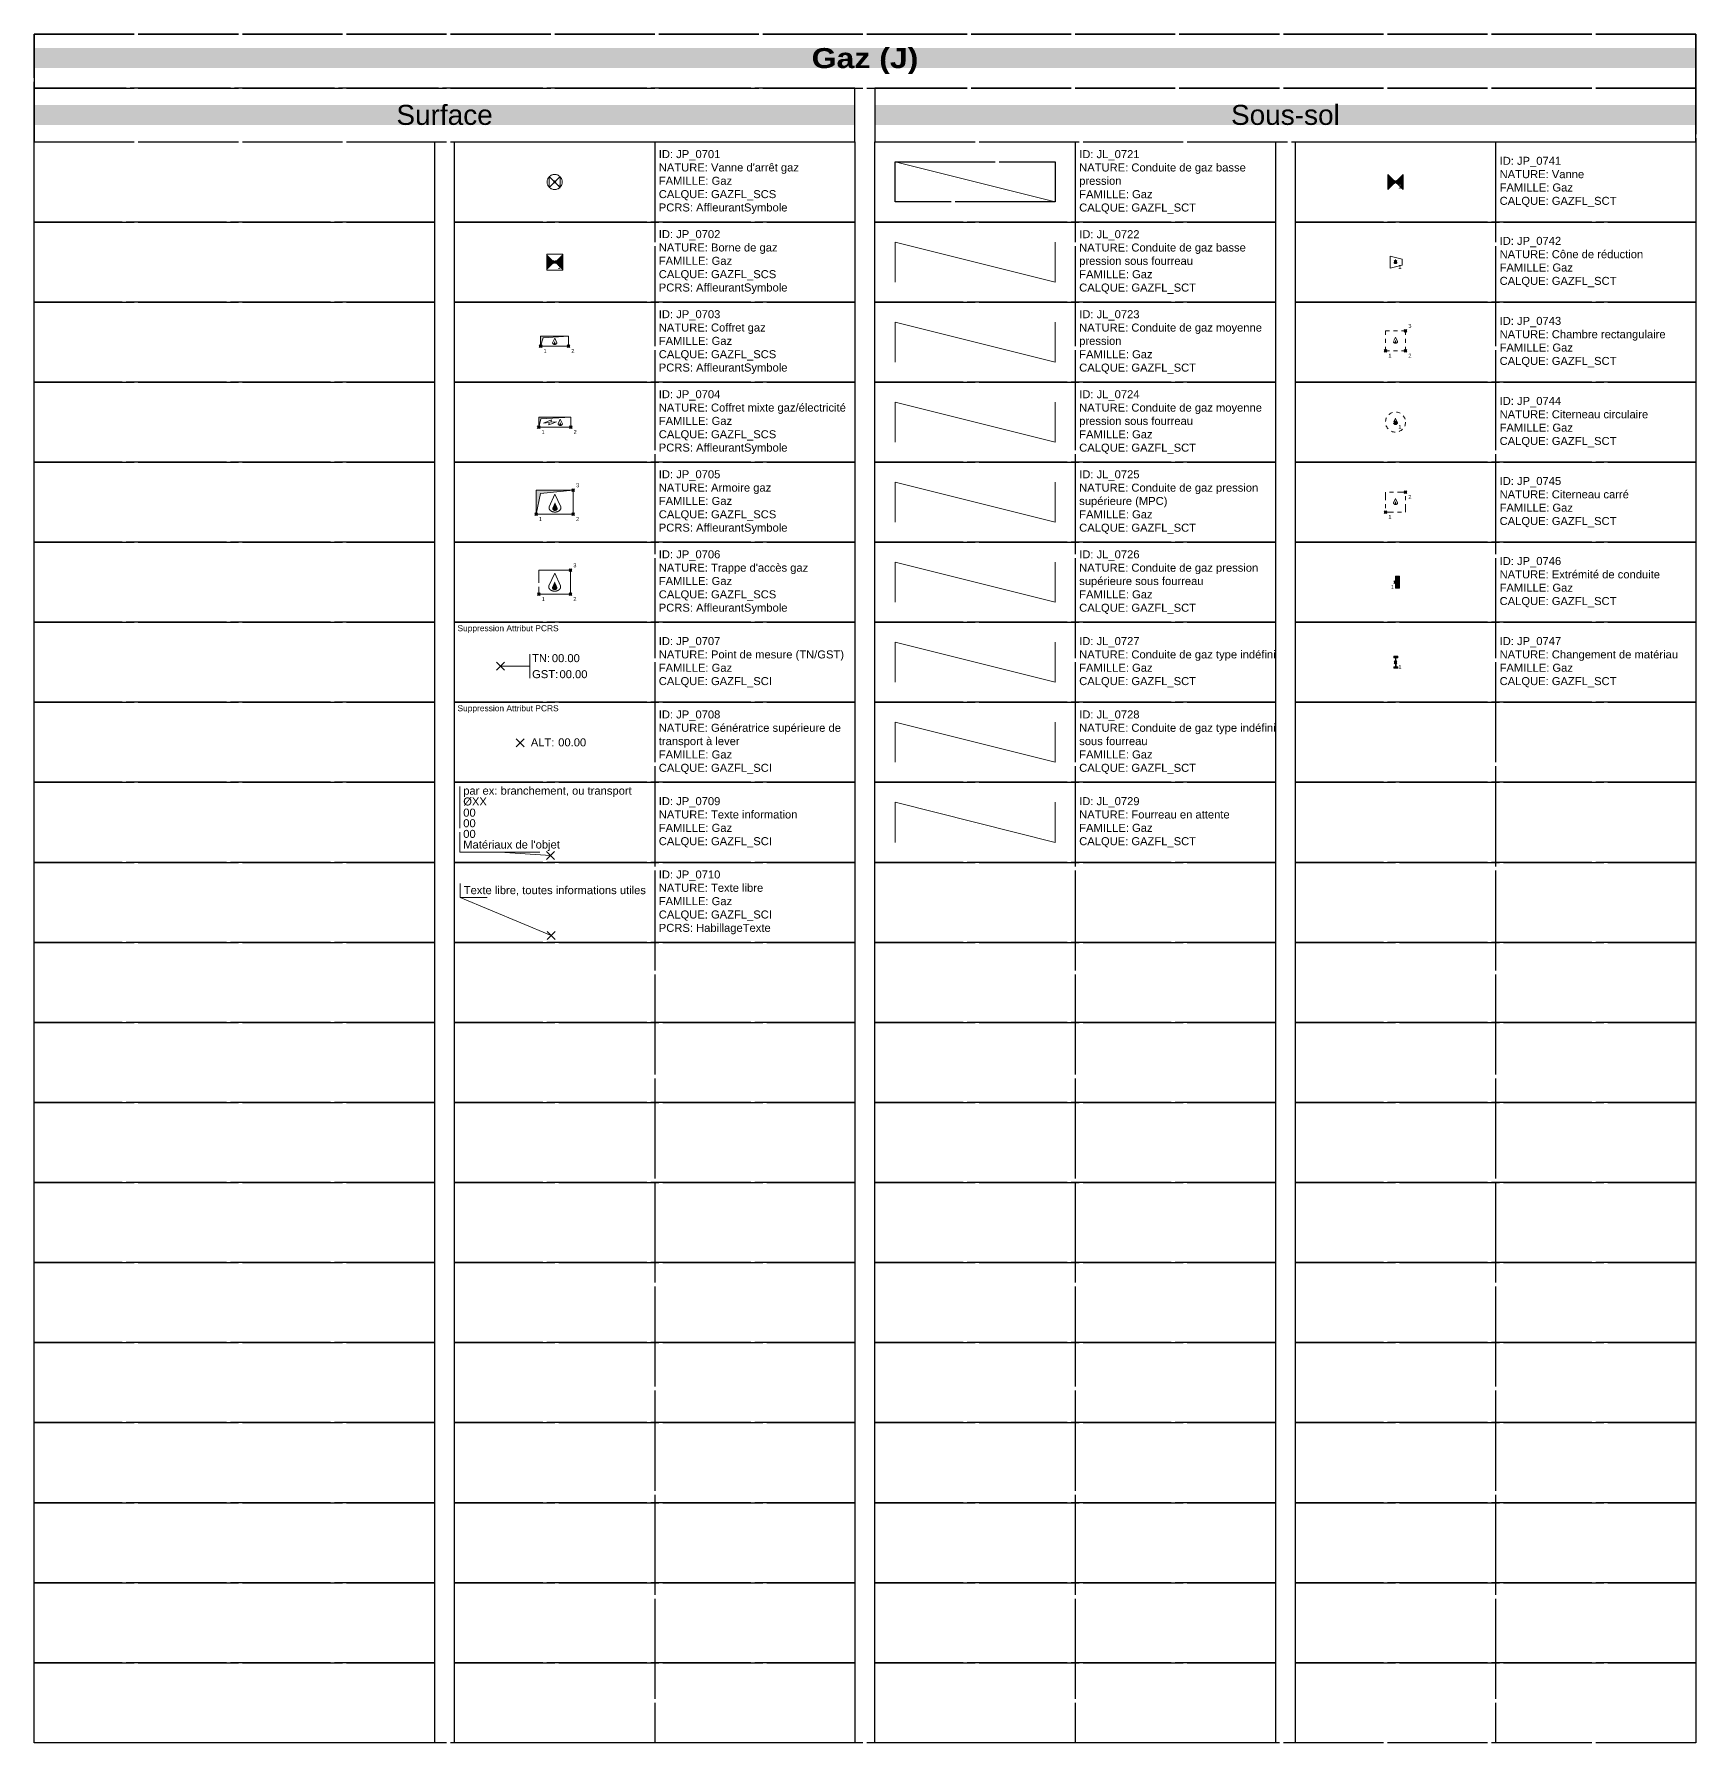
# Model space of a CAD drawing. Header units: metres. Extents: x 3067 to 3319, y 1703 to 1914.
# Drawn here: x 3235.05 to 3276.55, y 1810.56 to 1853.25 of the extents above; entities that cross this region are included whole.
import ezdxf
from ezdxf.enums import TextEntityAlignment as Align

# ---------------------------------------------------------------- set-up
doc = ezdxf.new("R2010")
doc.units = ezdxf.units.M
doc.header["$PDMODE"] = 3
doc.header["$PDSIZE"] = 0.1
for name, pattern in [('Socle_Axe', [0.35, 0.2, -0.05, 0.05, -0.05]), ('Socle_Continu', [2.5, 2.5, 0]), ('Socle_Discontinu', [0.075, 0.05, -0.025])]:
    doc.linetypes.add(name, pattern=pattern)
doc.layers.get('0').update_dxf_attribs({"lineweight": 30})
for name, color, linetype, lineweight in [('1', 7, 'Socle_Continu', 30), ('2', 7, 'Socle_Continu', 30), ('3_sens et nbr de points', 7, 'Socle_Continu', 5), ('GAZFL_SCI', 40, 'Socle_Continu', 13), ('GAZFL_SCS', 40, 'Socle_Continu', 13), ('GAZFL_SCT', 40, 'Socle_Continu', 13)]:
    doc.layers.add(name, color=color, linetype=linetype, lineweight=lineweight)
doc.styles.add('Reseaux', font='arial.ttf')
doc.styles.get("Standard").update_dxf_attribs({"font": 'arial.ttf'})
doc.linetypes.add('JL_0721', pattern='A,3,-0.2,0.2,-0.254,["/",Standard,S=0.254,R=0,X=-0.05,Y=-0.127],-0.254,0.2,-0.2', length=4.308)
doc.linetypes.add('JL_0722', pattern='A,3,-0.2,0.2,-0.381,["| / |",Standard,S=0.254,R=0,X=-0.2,Y=-0.127],-0.381,0.2,-0.2', length=4.562)
doc.linetypes.add('JL_0723', pattern='A,3,-0.2,0.2,-0.254,["//",Standard,S=0.254,R=0,X=-0.1,Y=-0.127],-0.254,0.2,-0.2', length=4.308)
doc.linetypes.add('JL_0724', pattern='A,3,-0.2,0.2,-0.381,["| // |",Standard,S=0.254,R=0,X=-0.3,Y=-0.127],-0.381,0.2,-0.2', length=4.562)
doc.linetypes.add('JL_0725', pattern='A,3,-0.2,0.2,-0.254,["///",Standard,S=0.254,R=0,X=-0.15,Y=-0.127],-0.254,0.2,-0.2', length=4.308)
doc.linetypes.add('JL_0726', pattern='A,3,-0.2,0.2,-0.381,["| /// |",Standard,S=0.254,R=0,X=-0.35,Y=-0.127],-0.381,0.2,-0.2', length=4.562)
doc.linetypes.add('JL_0727', pattern='A,3,-0.2,0.2,-0.254,["\\",Standard,S=0.254,R=0,X=-0.05,Y=-0.127],-0.254,0.2,-0.2', length=4.308)
doc.linetypes.add('JL_0728', pattern='A,3,-0.2,0.2,-0.381,["| \\ |",Standard,S=0.254,R=0,X=-0.2,Y=-0.127],-0.381,0.2,-0.2', length=4.562)
doc.linetypes.add('JL_0729', pattern='A,4,-0.254,["| |",Standard,S=0.254,R=0,X=-0.127,Y=-0.1],-0.254', length=4.508)

# ---------------------------------------------------------------- blocks, each defined once
blk = doc.blocks.new('JP_0747')
at = {"layer": 'GAZFL_SCT', "linetype": 'Socle_Continu'}
blk.add_hatch(color=256, dxfattribs=at).paths.add_polyline_path([(0.056, 0.15), (-0.044, 0.15), (-0.044, 0.112), (0, 0.112), (0, -0.112), (-0.044, -0.113), (-0.044, -0.15), (0.056, -0.15), (0.056, -0.112), (0.013, -0.112), (0.012, 0.112), (0.056, 0.113)])
for p, q in [((0.056, 0.15), (-0.044, 0.15)), ((-0.044, 0.15), (-0.044, 0.112)), ((-0.044, 0.112), (0, 0.112)), ((0, 0.112), (0, -0.112)), ((0.013, -0.112), (0.012, 0.112)), ((0.012, 0.112), (0.056, 0.113)), ((0.056, 0.113), (0.056, 0.15)), ((0, -0.112), (-0.044, -0.113)), ((-0.044, -0.113), (-0.044, -0.15)), ((-0.044, -0.15), (0.056, -0.15)), ((0.056, -0.112), (0.013, -0.112)), ((0.056, -0.15), (0.056, -0.112))]:
    blk.add_line(p, q, dxfattribs=at)
at = {"layer": 'GAZFL_SCT', "linetype": 'Socle_Continu', "flags": 9}
for tag, p in [('ID', (0.617, -0.018)), ('NATURE', (0.617, -0.34)), ('CALQUE', (0.617, -0.982)), ('FAMILLE', (0.617, -0.661))]:
    blk.add_attdef(tag, p, '', height=0.2, dxfattribs=at)
blk = doc.blocks.new('JP_0746')
at = {"layer": 'GAZFL_SCT', "linetype": 'Socle_Continu'}
blk.add_hatch(color=256, dxfattribs=at).paths.add_polyline_path([(0.1, 0.15), (0.1, -0.15), (0, -0.15), (0, 0.15)])
for p, q in [((0, -0.15), (0, 0.15)), ((0, 0.15), (0.1, 0.15)), ((0.1, 0.15), (0.1, -0.15)), ((0.1, -0.15), (0, -0.15))]:
    blk.add_line(p, q, dxfattribs=at)
at = {"layer": 'GAZFL_SCT', "linetype": 'Socle_Continu', "flags": 9}
for tag, p in [('ID', (0.776, 0.002)), ('NATURE', (0.776, -0.319)), ('CALQUE', (0.776, -0.962)), ('FAMILLE', (0.776, -0.641))]:
    blk.add_attdef(tag, p, '', height=0.2, dxfattribs=at)
blk = doc.blocks.new('JP_0745')
at = {"layer": 'GAZFL_SCT', "linetype": 'Socle_Axe'}
h = blk.add_hatch(color=256, dxfattribs=at)
edge = h.paths.add_edge_path()
edge.add_line((0.25, 0.275), (0.226, 0.223))
edge.add_line((0.226, 0.223), (0.226, 0.217))
edge.add_ellipse((0.25, 0.218), major_axis=(-0.0234, 0), ratio=0.758629, start_angle=5.446, end_angle=174.554)
edge.add_line((0.273, 0.217), (0.273, 0.223))
edge.add_line((0.273, 0.223), (0.25, 0.275))
blk.add_lwpolyline([(0, 0), (0.5, 0), (0.5, 0.5), (0, 0.5)], close=True, dxfattribs=at)
blk.add_lwpolyline([(0.3, 0.223), (0.3, 0.236), (0.25, 0.345), (0.199, 0.236), (0.199, 0.223, 0.066358), (0.202, 0.216, 0.1059), (0.213, 0.203, 0.086348), (0.229, 0.194, 0.076263), (0.25, 0.191, 0.076263), (0.27, 0.194, 0.086348), (0.286, 0.203, 0.1059), (0.298, 0.216, 0.066358)], format="xyb", close=True, dxfattribs=at)
at = {"layer": 'GAZFL_SCT', "linetype": 'Socle_Axe', "flags": 9}
for tag, p in [('ID', (1.288, 0.373)), ('NATURE', (1.288, 0.051)), ('CALQUE', (1.288, -0.591)), ('FAMILLE', (1.288, -0.27))]:
    blk.add_attdef(tag, p, '', height=0.2, dxfattribs=at)
blk = doc.blocks.new('JP_0744')
at = {"layer": 'GAZFL_SCT', "linetype": 'Socle_Discontinu'}
h = blk.add_hatch(color=256, dxfattribs=at)
edge = h.paths.add_edge_path()
edge.add_line((0, 0.025), (-0.023, -0.027))
edge.add_line((-0.023, -0.027), (-0.023, -0.033))
edge.add_ellipse((0, -0.032), major_axis=(-0.0234, 0), ratio=0.758629, start_angle=5.446, end_angle=174.554)
edge.add_line((0.023, -0.033), (0.023, -0.027))
edge.add_line((0.023, -0.027), (0, 0.025))
blk.add_lwpolyline([(0.051, -0.027), (0.051, -0.014), (0, 0.095), (-0.051, -0.014), (-0.051, -0.027, 0.066358), (-0.048, -0.034, 0.1059), (-0.037, -0.047, 0.086348), (-0.02, -0.056, 0.076263), (0, -0.059, 0.076263), (0.02, -0.056, 0.086348), (0.037, -0.047, 0.1059), (0.048, -0.034, 0.066358)], format="xyb", close=True, dxfattribs=at)
blk.add_circle((0, 0), 0.25, dxfattribs=at)
at = {"layer": 'GAZFL_SCT', "linetype": 'Socle_Discontinu', "flags": 9}
for tag, p in [('ID', (1.066, 0.098)), ('NATURE', (1.066, -0.223)), ('FAMILLE', (1.066, -0.545)), ('CALQUE', (1.066, -0.866))]:
    blk.add_attdef(tag, p, '', height=0.2, dxfattribs=at)
blk = doc.blocks.new('JP_0742')
at = {"layer": 'GAZFL_SCT', "linetype": 'Socle_Continu'}
h = blk.add_hatch(color=256, dxfattribs=at)
edge = h.paths.add_edge_path()
edge.add_line((0, 0.015), (-0.014, -0.017))
edge.add_line((-0.014, -0.017), (-0.014, -0.021))
edge.add_ellipse((0, -0.019), major_axis=(-0.0145, 0), ratio=0.758629, start_angle=5.446, end_angle=174.554)
edge.add_line((0.014, -0.021), (0.014, -0.017))
edge.add_line((0.014, -0.017), (0, 0.015))
at = {"layer": 'GAZFL_SCT', "linetype": 'Socle_Continu', "flags": 128}
blk.add_lwpolyline([(-0.136, 0.15), (-0.136, -0.15), (0.17, -0.075), (0.17, 0.075)], close=True, dxfattribs=at)
at = {"layer": 'GAZFL_SCT', "linetype": 'Socle_Continu'}
blk.add_lwpolyline([(0.031, -0.017), (0.031, -0.009), (0, 0.059), (-0.031, -0.009), (-0.031, -0.017, 0.066358), (-0.03, -0.021, 0.1059), (-0.023, -0.029, 0.086348), (-0.013, -0.034, 0.076263), (0, -0.036, 0.076263), (0.013, -0.034, 0.086348), (0.023, -0.029, 0.1059), (0.03, -0.021, 0.066358)], format="xyb", close=True, dxfattribs=at)
at = {"layer": 'GAZFL_SCT', "linetype": 'Socle_Continu', "flags": 9}
for tag, p in [('ID', (0.973, -0.031)), ('NATURE', (0.973, -0.352)), ('CALQUE', (0.973, -0.995)), ('FAMILLE', (0.973, -0.674))]:
    blk.add_attdef(tag, p, '', height=0.2, dxfattribs=at)
blk = doc.blocks.new('JP_0741')
at = {"layer": 'GAZFL_SCT', "linetype": 'Socle_Continu'}
blk.add_hatch(color=256, dxfattribs=at).paths.add_polyline_path([(-0.19, -0.19), (-0.19, 0.19), (0.19, -0.19), (0.19, 0.19)])
for p, q in [((-0.19, -0.19), (-0.19, 0.19)), ((0.19, 0.19), (-0.19, -0.19)), ((-0.19, 0.19), (0.19, -0.19)), ((0.19, -0.19), (0.19, 0.19))]:
    blk.add_line(p, q, dxfattribs=at)
at = {"layer": 'GAZFL_SCT', "linetype": 'Socle_Continu', "flags": 9}
for tag, p in [('ID', (0.929, 0.031)), ('NATURE', (0.929, -0.29)), ('FAMILLE', (0.929, -0.612)), ('CALQUE', (0.929, -0.933))]:
    blk.add_attdef(tag, p, '', height=0.2, dxfattribs=at)
blk = doc.blocks.new('JP_0706')
at = {"layer": 'GAZFL_SCS', "linetype": 'Socle_Continu'}
h = blk.add_hatch(color=256, dxfattribs=at)
edge = h.paths.add_edge_path()
edge.add_line((0.395, 0.319), (0.328, 0.169))
edge.add_line((0.328, 0.169), (0.328, 0.15))
edge.add_ellipse((0.395, 0.155), major_axis=(-0.0682, 0), ratio=0.758629, start_angle=5.446, end_angle=174.554)
edge.add_line((0.463, 0.15), (0.463, 0.169))
edge.add_line((0.463, 0.169), (0.395, 0.319))
at = {"layer": 'GAZFL_SCS', "linetype": 'Socle_Continu', "flags": 128}
blk.add_lwpolyline([(0, 0), (0.791, 0), (0.791, 0.6), (0, 0.6)], close=True, dxfattribs=at)
at = {"layer": 'GAZFL_SCS', "linetype": 'Socle_Continu'}
blk.add_lwpolyline([(0.544, 0.169), (0.544, 0.206), (0.395, 0.525), (0.247, 0.206), (0.247, 0.169, 0.066358), (0.255, 0.147, 0.1059), (0.289, 0.108, 0.086348), (0.336, 0.084, 0.076263), (0.395, 0.075, 0.076263), (0.455, 0.084, 0.086348), (0.502, 0.108, 0.1059), (0.535, 0.147, 0.066358)], format="xyb", close=True, dxfattribs=at)
at = {"layer": 'GAZFL_SCS', "linetype": 'Socle_Continu', "flags": 9}
for tag, p in [('ID', (1.158, 0.908)), ('NATURE', (1.158, 0.587)), ('FAMILLE', (1.158, 0.266)), ('CALQUE', (1.158, -0.055)), ('PCRS', (1.158, -0.377))]:
    blk.add_attdef(tag, p, '', height=0.2, dxfattribs=at)
blk = doc.blocks.new('JP_0705')
at = {"layer": 'GAZFL_SCS', "linetype": 'Socle_Continu'}
blk.add_hatch(color=256, dxfattribs=at).paths.add_polyline_path([(0, 0), (0, 0.6), (0.926, 0.6), (0.106, 0.514)])
h = blk.add_hatch(color=256, dxfattribs=at)
edge = h.paths.add_edge_path()
edge.add_line((0.47, 0.296), (0.402, 0.146))
edge.add_line((0.402, 0.146), (0.402, 0.127))
edge.add_ellipse((0.47, 0.132), major_axis=(-0.0682, 0), ratio=0.758629, start_angle=5.446, end_angle=174.554)
edge.add_line((0.538, 0.127), (0.538, 0.146))
edge.add_line((0.538, 0.146), (0.47, 0.296))
at = {"layer": 'GAZFL_SCS', "linetype": 'Socle_Continu', "flags": 128}
blk.add_lwpolyline([(0, 0.6), (0.926, 0.6), (0.926, 0), (0, 0)], close=True, dxfattribs=at)
at = {"layer": 'GAZFL_SCS', "linetype": 'Socle_Continu'}
blk.add_lwpolyline([(0, 0), (0, 0.6), (0.926, 0.6), (0.106, 0.514)], close=True, dxfattribs=at)
blk.add_lwpolyline([(0.618, 0.146), (0.618, 0.183), (0.47, 0.502), (0.321, 0.183), (0.321, 0.146, 0.066358), (0.33, 0.124, 0.1059), (0.363, 0.085, 0.086348), (0.41, 0.061, 0.076263), (0.47, 0.052, 0.076263), (0.529, 0.061, 0.086348), (0.576, 0.085, 0.1059), (0.61, 0.124, 0.066358)], format="xyb", close=True, dxfattribs=at)
at = {"layer": 'GAZFL_SCS', "linetype": 'Socle_Continu', "flags": 9}
for tag, p in [('ID', (1.222, 0.948)), ('NATURE', (1.222, 0.627)), ('FAMILLE', (1.222, 0.306)), ('CALQUE', (1.222, -0.015)), ('PCRS', (1.222, -0.337))]:
    blk.add_attdef(tag, p, '', height=0.2, dxfattribs=at)
blk = doc.blocks.new('JP_0704')
at = {"layer": 'GAZFL_SCS', "linetype": 'Socle_Continu'}
blk.add_hatch(color=256, dxfattribs=at).paths.add_polyline_path([(0, 0), (0, 0.25), (0.801, 0.25), (0.05, 0.208)])
h = blk.add_hatch(color=256, dxfattribs=at)
edge = h.paths.add_edge_path()
edge.add_line((0.54, 0.125), (0.517, 0.074))
edge.add_line((0.517, 0.074), (0.517, 0.067))
edge.add_ellipse((0.54, 0.069), major_axis=(-0.0234, 0), ratio=0.758629, start_angle=5.446, end_angle=174.554)
edge.add_line((0.563, 0.067), (0.563, 0.074))
edge.add_line((0.563, 0.074), (0.54, 0.125))
at = {"layer": 'GAZFL_SCS', "linetype": 'Socle_Continu', "flags": 128}
blk.add_lwpolyline([(0, 0), (0.801, 0), (0.801, 0.25), (0, 0.25)], close=True, dxfattribs=at)
at = {"layer": 'GAZFL_SCS', "linetype": 'Socle_Continu'}
blk.add_lwpolyline([(0, 0), (0, 0.25), (0.801, 0.25), (0.05, 0.208)], close=True, dxfattribs=at)
at = {"layer": 'GAZFL_SCS', "linetype": 'Socle_Continu', "flags": 128}
blk.add_lwpolyline([(0.449, 0.135), (0.254, 0.059), (0.26, 0.113), (0.121, 0.099), (0.318, 0.182), (0.307, 0.122), (0.449, 0.135)], dxfattribs=at)
at = {"layer": 'GAZFL_SCS', "linetype": 'Socle_Continu'}
blk.add_lwpolyline([(0.591, 0.074), (0.591, 0.086), (0.54, 0.196), (0.489, 0.086), (0.489, 0.074, 0.066358), (0.492, 0.066, 0.1059), (0.503, 0.053, 0.086348), (0.52, 0.045, 0.076263), (0.54, 0.041, 0.076263), (0.56, 0.045, 0.086348), (0.577, 0.053, 0.1059), (0.588, 0.066, 0.066358)], format="xyb", close=True, dxfattribs=at)
at = {"layer": 'GAZFL_SCS', "linetype": 'Socle_Continu', "flags": 9}
for tag, p in [('ID', (1.1, 0.698)), ('NATURE', (1.1, 0.376)), ('FAMILLE', (1.1, 0.055)), ('CALQUE', (1.1, -0.266)), ('PCRS', (1.1, -0.587))]:
    blk.add_attdef(tag, p, '', height=0.2, dxfattribs=at)
blk = doc.blocks.new('JP_0703')
at = {"layer": 'GAZFL_SCS', "linetype": 'Socle_Continu'}
blk.add_hatch(color=256, dxfattribs=at).paths.add_polyline_path([(0, 0), (0, 0.25), (0.697, 0.25), (0.061, 0.21)])
h = blk.add_hatch(color=256, dxfattribs=at)
edge = h.paths.add_edge_path()
edge.add_line((0.352, 0.125), (0.329, 0.074))
edge.add_line((0.329, 0.074), (0.329, 0.067))
edge.add_ellipse((0.352, 0.069), major_axis=(-0.0234, 0), ratio=0.758629, start_angle=5.446, end_angle=174.554)
edge.add_line((0.375, 0.067), (0.375, 0.074))
edge.add_line((0.375, 0.074), (0.352, 0.125))
at = {"layer": 'GAZFL_SCS', "linetype": 'Socle_Continu', "flags": 128}
blk.add_lwpolyline([(0, 0.25), (0, 0), (0.697, 0), (0.697, 0.25)], close=True, dxfattribs=at)
at = {"layer": 'GAZFL_SCS', "linetype": 'Socle_Continu'}
blk.add_lwpolyline([(0, 0), (0, 0.25), (0.697, 0.25), (0.061, 0.21)], close=True, dxfattribs=at)
blk.add_lwpolyline([(0.403, 0.074), (0.403, 0.086), (0.352, 0.196), (0.301, 0.086), (0.301, 0.074, 0.066358), (0.304, 0.066, 0.1059), (0.315, 0.053, 0.086348), (0.332, 0.045, 0.076263), (0.352, 0.041, 0.076263), (0.372, 0.045, 0.086348), (0.389, 0.053, 0.1059), (0.4, 0.066, 0.066358)], format="xyb", close=True, dxfattribs=at)
at = {"layer": 'GAZFL_SCS', "linetype": 'Socle_Continu', "flags": 9}
for tag, p in [('ID', (1.013, 0.696)), ('NATURE', (1.013, 0.374)), ('FAMILLE', (1.013, 0.053)), ('CALQUE', (1.013, -0.268)), ('PCRS', (1.013, -0.589))]:
    blk.add_attdef(tag, p, '', height=0.2, dxfattribs=at)
blk = doc.blocks.new('JP_0702')
at = {"layer": 'GAZFL_SCS', "linetype": 'Socle_Continu'}
for points in [[(-0.2, 0.2), (0, 0), (-0.2, -0.2)], [(0.2, 0.2), (0.2, -0.2), (0, 0)]]:
    blk.add_hatch(color=256, dxfattribs=at).paths.add_polyline_path(points)
at = {"layer": 'GAZFL_SCS', "linetype": 'Socle_Continu', "flags": 128}
blk.add_lwpolyline([(-0.2, 0.2), (0.2, 0.2), (0.2, -0.2), (-0.2, -0.2)], close=True, dxfattribs=at)
blk.add_lwpolyline([(0.2, 0.2), (0.2, -0.2)], dxfattribs=at)
at = {"layer": 'GAZFL_SCS', "linetype": 'Socle_Continu', "flags": 9}
for tag, p in [('NATURE', (0.567, 0.315)), ('ID', (0.567, 0.636)), ('FAMILLE', (0.567, -0.007)), ('CALQUE', (0.567, -0.328)), ('PCRS', (0.567, -0.649))]:
    blk.add_attdef(tag, p, '', height=0.2, dxfattribs=at)
blk = doc.blocks.new('JP_0701')
at = {"layer": 'GAZFL_SCS', "linetype": 'Socle_Continu'}
for p, q in [((0.134, 0.134), (-0.134, -0.134)), ((-0.134, -0.134), (-0.134, 0.134)), ((-0.134, 0.134), (0.134, -0.134)), ((0.134, 0.134), (0.134, -0.134))]:
    blk.add_line(p, q, dxfattribs=at)
blk.add_circle((0, 0), 0.19, dxfattribs=at)
at = {"layer": 'GAZFL_SCS', "linetype": 'Socle_Continu', "flags": 9}
for tag, p in [('NATURE', (0.616, 0.258)), ('ID', (0.616, 0.579)), ('FAMILLE', (0.616, -0.063)), ('CALQUE', (0.616, -0.385)), ('PCRS', (0.616, -0.706))]:
    blk.add_attdef(tag, p, '', height=0.2, dxfattribs=at)
blk = doc.blocks.new('JP_0708')
at = {"layer": 'GAZFL_SCI', "linetype": 'Socle_Continu'}
blk.add_point((0, 0), dxfattribs=at)
at = {"layer": 'GAZFL_SCI', "linetype": 'Socle_Continu', "insert": (0.268, 0.01), "char_height": 0.2, "attachment_point": 4}
blk.add_mtext_dynamic_manual_height_columns('ALT:', width=0.46273, gutter_width=1, heights=[0], dxfattribs=at)
at = {"layer": 'GAZFL_SCI', "linetype": 'Socle_Continu'}
blk.add_attdef('ALT', text='', height=0.2, dxfattribs=at).set_placement((0.952, 0.01), align=Align.MIDDLE_LEFT)
at = {"layer": 'GAZFL_SCI', "linetype": 'Socle_Continu', "style": 'Reseaux', "flags": 9}
for tag, p in [('ID', (2.018, 0.065)), ('NATURE', (2.018, -0.256))]:
    blk.add_attdef(tag, p, '', height=0.2, dxfattribs=at)
at = {"layer": 'GAZFL_SCI', "linetype": 'Socle_Continu', "flags": 9}
for tag, p in [('FAMILLE', (2.018, -0.577)), ('CALQUE', (2.018, -0.898)), ('TYPE', (2.03, -1.19))]:
    blk.add_attdef(tag, p, '', height=0.2, dxfattribs=at)
blk = doc.blocks.new('*U416')
at = {"layer": 'GAZFL_SCI', "linetype": 'Socle_Continu'}
blk.add_line((0.733, 0), (0, 0), dxfattribs=at)
at = {"layer": 'GAZFL_SCI', "linetype": 'Socle_Continu', "flags": 128}
blk.add_lwpolyline([(0.733, -0.3), (0.733, 0.3)], dxfattribs=at)
at = {"layer": 'GAZFL_SCI', "linetype": 'Socle_Continu'}
blk.add_point((0, 0), dxfattribs=at)
at = {"layer": 'GAZFL_SCI', "linetype": 'Socle_Continu', "char_height": 0.2, "attachment_point": 4}
for s, insert in [('TN:', (0.793, 0.2)), ('GST:', (0.793, -0.201))]:
    blk.add_mtext_dynamic_manual_height_columns(s, width=0.46273, gutter_width=1, heights=[0], dxfattribs=dict(at, insert=insert))
at = {"layer": 'GAZFL_SCI', "linetype": 'Socle_Continu'}
for tag, p in [('TN', (1.286, 0.2)), ('GST', (1.477, -0.201))]:
    blk.add_attdef(tag, text='', height=0.2, dxfattribs=at).set_placement(p, align=Align.MIDDLE_LEFT)
at = {"layer": 'GAZFL_SCI', "linetype": 'Socle_Continu', "style": 'Reseaux', "flags": 9}
for tag, p in [('ID', (2.428, 0.07)), ('NATURE', (2.428, -0.251))]:
    blk.add_attdef(tag, p, '', height=0.2, dxfattribs=at)
at = {"layer": 'GAZFL_SCI', "linetype": 'Socle_Continu', "flags": 9}
for tag, p in [('FAMILLE', (2.428, -0.573)), ('CALQUE', (2.428, -0.894))]:
    blk.add_attdef(tag, p, '', height=0.2, dxfattribs=at)
blk = doc.blocks.new('*U357')
at = {"layer": 'GAZFL_SCI', "linetype": 'Socle_Continu'}
blk.add_line((-1.265, 0.089), (0, 0), dxfattribs=at)
at = {"layer": 'GAZFL_SCI', "linetype": 'Socle_Continu', "flags": 128}
blk.add_lwpolyline([(-0.265, 0.089), (-2.265, 0.089), (-2.265, 1.727)], dxfattribs=at)
at = {"layer": 'GAZFL_SCI', "linetype": 'Socle_Continu'}
blk.add_point((0, 0), dxfattribs=at)
for tag, p in [('TYPE', (-2.177, 1.522)), ('DIAM', (-2.177, 1.252)), ('NBR', (-2.177, 0.973)), ('LARG', (-2.177, 0.708)), ('HAUT', (-2.177, 0.442)), ('MATER', (-2.177, 0.176))]:
    blk.add_attdef(tag, p, '', height=0.2, dxfattribs=at)
at = {"layer": 'GAZFL_SCI', "linetype": 'Socle_Continu', "flags": 9}
for tag, p in [('NATURE', (2.47, 1.097)), ('ID', (2.47, 1.418)), ('FAMILLE', (2.47, 0.776)), ('CALQUE', (2.47, 0.454))]:
    blk.add_attdef(tag, p, '', height=0.2, dxfattribs=at)
blk = doc.blocks.new('*U359')
at = {"layer": 'GAZFL_SCI', "linetype": 'Socle_Continu'}
blk.add_line((-2.269, 0.943), (0, 0), dxfattribs=at)
at = {"layer": 'GAZFL_SCI', "linetype": 'Socle_Continu', "flags": 128}
blk.add_lwpolyline([(-1.596, 0.943), (-2.269, 0.943), (-2.269, 1.3)], dxfattribs=at)
at = {"layer": 'GAZFL_SCI', "linetype": 'Socle_Continu'}
blk.add_point((0, 0), dxfattribs=at)
blk.add_attdef('TXT', (-2.181, 1.03), '', height=0.2, dxfattribs=at)
at = {"layer": 'GAZFL_SCI', "linetype": 'Socle_Continu', "flags": 9}
for tag, p in [('NATURE', (1.967, -0.177)), ('ID', (1.967, 0.144)), ('FAMILLE', (1.967, -0.499)), ('CALQUE', (1.967, -0.82)), ('PCRS', (1.967, -1.141))]:
    blk.add_attdef(tag, p, '', height=0.2, dxfattribs=at)
blk = doc.blocks.new('JP_0743')
at = {"layer": 'GAZFL_SCT', "linetype": 'Socle_Discontinu'}
h = blk.add_hatch(color=256, dxfattribs=at)
edge = h.paths.add_edge_path()
edge.add_line((0.25, 0.275), (0.227, 0.223))
edge.add_line((0.227, 0.223), (0.227, 0.217))
edge.add_ellipse((0.25, 0.218), major_axis=(-0.0234, 0), ratio=0.758629, start_angle=5.446, end_angle=174.554)
edge.add_line((0.273, 0.217), (0.273, 0.223))
edge.add_line((0.273, 0.223), (0.25, 0.275))
blk.add_lwpolyline([(0, 0), (0.5, 0), (0.5, 0.5), (0, 0.5)], close=True, dxfattribs=at)
blk.add_lwpolyline([(0.301, 0.223), (0.301, 0.236), (0.25, 0.345), (0.199, 0.236), (0.199, 0.223, 0.066358), (0.202, 0.216, 0.1059), (0.213, 0.203, 0.086348), (0.23, 0.194, 0.076263), (0.25, 0.191, 0.076263), (0.27, 0.194, 0.086348), (0.287, 0.203, 0.1059), (0.298, 0.216, 0.066358)], format="xyb", close=True, dxfattribs=at)
at = {"layer": 'GAZFL_SCT', "linetype": 'Socle_Discontinu', "flags": 9}
for tag, p in [('ID', (1.163, 0.336)), ('NATURE', (1.163, 0.015)), ('CALQUE', (1.163, -0.628)), ('FAMILLE', (1.163, -0.306))]:
    blk.add_attdef(tag, p, '', height=0.2, dxfattribs=at)

msp = doc.modelspace()

# ---------------------------------------------------------------- linework, layer by layer
at = {"linetype": 'Socle_Continu'}
for p, q in [((3250.549, 1850.56), (3250.549, 1810.56)), ((3261.049, 1850.56), (3261.049, 1810.56)), ((3271.549, 1850.56), (3271.549, 1810.56))]:
    msp.add_line(p, q, dxfattribs=at)
for points in [[(3235.049, 1851.906), (3276.549, 1851.906), (3276.549, 1853.253), (3235.049, 1853.253)], [(3235.049, 1850.56), (3255.549, 1850.56), (3255.549, 1851.906), (3235.049, 1851.906)], [(3256.049, 1850.56), (3276.549, 1850.56), (3276.549, 1851.906), (3256.049, 1851.906)], [(3235.049, 1850.56), (3245.049, 1850.56), (3245.049, 1848.56), (3235.049, 1848.56)], [(3245.549, 1850.56), (3255.549, 1850.56), (3255.549, 1848.56), (3245.549, 1848.56)], [(3256.049, 1850.56), (3266.049, 1850.56), (3266.049, 1848.56), (3256.049, 1848.56)], [(3266.549, 1850.56), (3276.549, 1850.56), (3276.549, 1848.56), (3266.549, 1848.56)], [(3235.049, 1848.56), (3245.049, 1848.56), (3245.049, 1846.56), (3235.049, 1846.56)], [(3245.549, 1848.56), (3255.549, 1848.56), (3255.549, 1846.56), (3245.549, 1846.56)], [(3256.049, 1848.56), (3266.049, 1848.56), (3266.049, 1846.56), (3256.049, 1846.56)], [(3266.549, 1848.56), (3276.549, 1848.56), (3276.549, 1846.56), (3266.549, 1846.56)], [(3235.049, 1846.56), (3245.049, 1846.56), (3245.049, 1844.56), (3235.049, 1844.56)], [(3245.549, 1846.56), (3255.549, 1846.56), (3255.549, 1844.56), (3245.549, 1844.56)], [(3256.049, 1846.56), (3266.049, 1846.56), (3266.049, 1844.56), (3256.049, 1844.56)], [(3266.549, 1846.56), (3276.549, 1846.56), (3276.549, 1844.56), (3266.549, 1844.56)], [(3235.049, 1844.56), (3245.049, 1844.56), (3245.049, 1842.56), (3235.049, 1842.56)], [(3245.549, 1844.56), (3255.549, 1844.56), (3255.549, 1842.56), (3245.549, 1842.56)], [(3256.049, 1844.56), (3266.049, 1844.56), (3266.049, 1842.56), (3256.049, 1842.56)], [(3266.549, 1844.56), (3276.549, 1844.56), (3276.549, 1842.56), (3266.549, 1842.56)], [(3235.049, 1842.56), (3245.049, 1842.56), (3245.049, 1840.56), (3235.049, 1840.56)], [(3245.549, 1842.56), (3255.549, 1842.56), (3255.549, 1840.56), (3245.549, 1840.56)], [(3256.049, 1842.56), (3266.049, 1842.56), (3266.049, 1840.56), (3256.049, 1840.56)], [(3266.549, 1842.56), (3276.549, 1842.56), (3276.549, 1840.56), (3266.549, 1840.56)], [(3235.049, 1840.56), (3245.049, 1840.56), (3245.049, 1838.56), (3235.049, 1838.56)], [(3245.549, 1840.56), (3255.549, 1840.56), (3255.549, 1838.56), (3245.549, 1838.56)], [(3256.049, 1840.56), (3266.049, 1840.56), (3266.049, 1838.56), (3256.049, 1838.56)], [(3266.549, 1840.56), (3276.549, 1840.56), (3276.549, 1838.56), (3266.549, 1838.56)], [(3235.049, 1838.56), (3245.049, 1838.56), (3245.049, 1836.56), (3235.049, 1836.56)], [(3256.049, 1838.56), (3266.049, 1838.56), (3266.049, 1836.56), (3256.049, 1836.56)], [(3266.549, 1838.56), (3276.549, 1838.56), (3276.549, 1836.56), (3266.549, 1836.56)], [(3235.049, 1836.56), (3245.049, 1836.56), (3245.049, 1834.56), (3235.049, 1834.56)], [(3256.049, 1836.56), (3266.049, 1836.56), (3266.049, 1834.56), (3256.049, 1834.56)], [(3266.549, 1836.56), (3276.549, 1836.56), (3276.549, 1834.56), (3266.549, 1834.56)], [(3235.049, 1834.56), (3245.049, 1834.56), (3245.049, 1832.56), (3235.049, 1832.56)], [(3245.549, 1834.56), (3255.549, 1834.56), (3255.549, 1832.56), (3245.549, 1832.56)], [(3256.049, 1834.56), (3266.049, 1834.56), (3266.049, 1832.56), (3256.049, 1832.56)], [(3266.549, 1834.56), (3276.549, 1834.56), (3276.549, 1832.56), (3266.549, 1832.56)], [(3235.049, 1832.56), (3245.049, 1832.56), (3245.049, 1830.56), (3235.049, 1830.56)], [(3245.549, 1832.56), (3255.549, 1832.56), (3255.549, 1830.56), (3245.549, 1830.56)], [(3256.049, 1832.56), (3266.049, 1832.56), (3266.049, 1830.56), (3256.049, 1830.56)], [(3266.549, 1832.56), (3276.549, 1832.56), (3276.549, 1830.56), (3266.549, 1830.56)], [(3235.049, 1830.56), (3245.049, 1830.56), (3245.049, 1828.56), (3235.049, 1828.56)], [(3245.549, 1830.56), (3255.549, 1830.56), (3255.549, 1828.56), (3245.549, 1828.56)], [(3256.049, 1830.56), (3266.049, 1830.56), (3266.049, 1828.56), (3256.049, 1828.56)], [(3266.549, 1830.56), (3276.549, 1830.56), (3276.549, 1828.56), (3266.549, 1828.56)], [(3235.049, 1828.56), (3245.049, 1828.56), (3245.049, 1826.56), (3235.049, 1826.56)], [(3245.549, 1828.56), (3255.549, 1828.56), (3255.549, 1826.56), (3245.549, 1826.56)], [(3256.049, 1828.56), (3266.049, 1828.56), (3266.049, 1826.56), (3256.049, 1826.56)], [(3266.549, 1828.56), (3276.549, 1828.56), (3276.549, 1826.56), (3266.549, 1826.56)], [(3235.049, 1826.56), (3245.049, 1826.56), (3245.049, 1824.56), (3235.049, 1824.56)], [(3245.549, 1826.56), (3255.549, 1826.56), (3255.549, 1824.56), (3245.549, 1824.56)], [(3256.049, 1826.56), (3266.049, 1826.56), (3266.049, 1824.56), (3256.049, 1824.56)], [(3266.549, 1826.56), (3276.549, 1826.56), (3276.549, 1824.56), (3266.549, 1824.56)], [(3235.049, 1824.56), (3245.049, 1824.56), (3245.049, 1822.56), (3235.049, 1822.56)], [(3245.549, 1824.56), (3255.549, 1824.56), (3255.549, 1822.56), (3245.549, 1822.56)], [(3256.049, 1824.56), (3266.049, 1824.56), (3266.049, 1822.56), (3256.049, 1822.56)], [(3266.549, 1824.56), (3276.549, 1824.56), (3276.549, 1822.56), (3266.549, 1822.56)], [(3235.049, 1822.56), (3245.049, 1822.56), (3245.049, 1820.56), (3235.049, 1820.56)], [(3245.549, 1822.56), (3255.549, 1822.56), (3255.549, 1820.56), (3245.549, 1820.56)], [(3256.049, 1822.56), (3266.049, 1822.56), (3266.049, 1820.56), (3256.049, 1820.56)], [(3266.549, 1822.56), (3276.549, 1822.56), (3276.549, 1820.56), (3266.549, 1820.56)], [(3235.049, 1820.56), (3245.049, 1820.56), (3245.049, 1818.56), (3235.049, 1818.56)], [(3245.549, 1820.56), (3255.549, 1820.56), (3255.549, 1818.56), (3245.549, 1818.56)], [(3256.049, 1820.56), (3266.049, 1820.56), (3266.049, 1818.56), (3256.049, 1818.56)], [(3266.549, 1820.56), (3276.549, 1820.56), (3276.549, 1818.56), (3266.549, 1818.56)], [(3235.049, 1818.56), (3245.049, 1818.56), (3245.049, 1816.56), (3235.049, 1816.56)], [(3245.549, 1818.56), (3255.549, 1818.56), (3255.549, 1816.56), (3245.549, 1816.56)], [(3256.049, 1818.56), (3266.049, 1818.56), (3266.049, 1816.56), (3256.049, 1816.56)], [(3266.549, 1818.56), (3276.549, 1818.56), (3276.549, 1816.56), (3266.549, 1816.56)], [(3235.049, 1816.56), (3245.049, 1816.56), (3245.049, 1814.56), (3235.049, 1814.56)], [(3245.549, 1816.56), (3255.549, 1816.56), (3255.549, 1814.56), (3245.549, 1814.56)], [(3256.049, 1816.56), (3266.049, 1816.56), (3266.049, 1814.56), (3256.049, 1814.56)], [(3266.549, 1816.56), (3276.549, 1816.56), (3276.549, 1814.56), (3266.549, 1814.56)], [(3235.049, 1814.56), (3245.049, 1814.56), (3245.049, 1812.56), (3235.049, 1812.56)], [(3245.549, 1814.56), (3255.549, 1814.56), (3255.549, 1812.56), (3245.549, 1812.56)], [(3256.049, 1814.56), (3266.049, 1814.56), (3266.049, 1812.56), (3256.049, 1812.56)], [(3266.549, 1814.56), (3276.549, 1814.56), (3276.549, 1812.56), (3266.549, 1812.56)], [(3235.049, 1812.56), (3245.049, 1812.56), (3245.049, 1810.56), (3235.049, 1810.56)], [(3245.549, 1812.56), (3255.549, 1812.56), (3255.549, 1810.56), (3245.549, 1810.56)], [(3256.049, 1812.56), (3266.049, 1812.56), (3266.049, 1810.56), (3256.049, 1810.56)], [(3266.549, 1812.56), (3276.549, 1812.56), (3276.549, 1810.56), (3266.549, 1810.56)]]:
    msp.add_lwpolyline(points, close=True, dxfattribs=at)
at = {"color": 64, "linetype": 'Socle_Continu'}
for points in [[(3245.549, 1838.56), (3255.549, 1838.56), (3255.549, 1836.56), (3245.549, 1836.56)], [(3245.549, 1836.56), (3255.549, 1836.56), (3255.549, 1834.56), (3245.549, 1834.56)]]:
    msp.add_lwpolyline(points, close=True, dxfattribs=at)
at = {"layer": '1', "color": 40, "linetype": 'Socle_Continu', "true_color": 0xffbf00}
msp.add_lwpolyline([(3235.049, 1853.253), (3276.549, 1853.253), (3276.549, 1810.56), (3235.049, 1810.56)], close=True, dxfattribs=at)
at = {"layer": '2', "linetype": 'Socle_Continu'}
msp.add_lwpolyline([(3256.549, 1850.06), (3260.549, 1850.06), (3260.549, 1849.06), (3256.549, 1849.06)], close=True, dxfattribs=at)
at = {"layer": '3_sens et nbr de points', "linetype": 'Socle_Continu'}
for p, q in [((3248.014, 1849.595), (3248.085, 1849.524)), ((3248.014, 1849.595), (3248.085, 1849.524)), ((3248.014, 1849.524), (3248.085, 1849.595)), ((3269.014, 1849.595), (3269.085, 1849.524)), ((3269.014, 1849.595), (3269.085, 1849.524)), ((3269.014, 1849.524), (3269.085, 1849.595)), ((3248.014, 1847.595), (3248.085, 1847.524)), ((3248.014, 1847.595), (3248.085, 1847.524)), ((3248.014, 1847.524), (3248.085, 1847.595)), ((3269.014, 1847.595), (3269.085, 1847.524)), ((3269.014, 1847.595), (3269.085, 1847.524)), ((3269.014, 1847.524), (3269.085, 1847.595)), ((3269.264, 1845.876), (3269.335, 1845.805)), ((3269.264, 1845.876), (3269.335, 1845.805)), ((3269.264, 1845.805), (3269.335, 1845.876)), ((3247.662, 1845.495), (3247.733, 1845.424)), ((3247.662, 1845.495), (3247.733, 1845.424)), ((3247.662, 1845.424), (3247.733, 1845.495)), ((3248.359, 1845.495), (3248.43, 1845.424)), ((3248.359, 1845.424), (3248.43, 1845.495)), ((3268.764, 1845.376), (3268.835, 1845.305)), ((3268.764, 1845.376), (3268.835, 1845.305)), ((3268.764, 1845.305), (3268.835, 1845.376)), ((3269.264, 1845.376), (3269.335, 1845.305)), ((3269.264, 1845.376), (3269.335, 1845.305)), ((3269.264, 1845.305), (3269.335, 1845.376)), ((3269.014, 1843.595), (3269.085, 1843.524)), ((3269.014, 1843.595), (3269.085, 1843.524)), ((3269.014, 1843.524), (3269.085, 1843.595)), ((3247.613, 1843.47), (3247.684, 1843.399)), ((3247.613, 1843.47), (3247.684, 1843.399)), ((3247.613, 1843.399), (3247.684, 1843.47)), ((3248.415, 1843.47), (3248.485, 1843.399)), ((3248.415, 1843.399), (3248.485, 1843.47)), ((3248.477, 1841.895), (3248.548, 1841.824)), ((3248.477, 1841.895), (3248.548, 1841.824)), ((3248.477, 1841.824), (3248.548, 1841.895)), ((3269.263, 1841.845), (3269.334, 1841.774)), ((3269.263, 1841.845), (3269.334, 1841.774)), ((3269.263, 1841.774), (3269.334, 1841.845)), ((3247.551, 1841.295), (3247.622, 1841.224)), ((3247.551, 1841.295), (3247.622, 1841.224)), ((3247.551, 1841.224), (3247.622, 1841.295)), ((3248.477, 1841.295), (3248.548, 1841.224)), ((3248.477, 1841.224), (3248.548, 1841.295)), ((3268.764, 1841.345), (3268.835, 1841.274)), ((3268.764, 1841.345), (3268.835, 1841.274)), ((3268.764, 1841.274), (3268.835, 1841.345)), ((3248.409, 1839.895), (3248.48, 1839.824)), ((3248.409, 1839.895), (3248.48, 1839.824)), ((3248.409, 1839.824), (3248.48, 1839.895)), ((3247.618, 1839.295), (3247.689, 1839.224)), ((3247.618, 1839.295), (3247.689, 1839.224)), ((3247.618, 1839.224), (3247.689, 1839.295)), ((3248.409, 1839.296), (3248.48, 1839.225)), ((3248.409, 1839.225), (3248.48, 1839.296)), ((3269.01, 1839.595), (3269.081, 1839.524)), ((3269.01, 1839.595), (3269.081, 1839.524)), ((3269.01, 1839.524), (3269.081, 1839.595)), ((3269.014, 1837.595), (3269.085, 1837.524)), ((3269.014, 1837.595), (3269.085, 1837.524)), ((3269.014, 1837.524), (3269.085, 1837.595))]:
    msp.add_line(p, q, dxfattribs=at)
for centre in [(3248.049, 1849.56), (3269.049, 1849.56), (3248.049, 1847.56), (3269.049, 1847.56), (3269.299, 1845.841), (3247.697, 1845.459), (3248.395, 1845.459), (3268.799, 1845.341), (3269.299, 1845.341), (3269.049, 1843.56), (3247.649, 1843.435), (3248.45, 1843.435), (3248.512, 1841.86), (3269.299, 1841.81), (3247.586, 1841.26), (3248.512, 1841.26), (3268.8, 1841.31), (3248.445, 1839.86), (3247.654, 1839.26), (3248.445, 1839.26), (3269.045, 1839.56), (3269.049, 1837.56)]:
    msp.add_circle(centre, 0.025, dxfattribs=at)
at = {"layer": 'GAZFL_SCT', "linetype": 'JL_0721', "flags": 128}
msp.add_lwpolyline([(3256.549, 1849.06), (3256.549, 1850.06), (3260.549, 1849.06), (3260.549, 1850.06)], dxfattribs=at)
at = {"layer": 'GAZFL_SCT', "linetype": 'JL_0722', "flags": 128}
msp.add_lwpolyline([(3256.549, 1847.06), (3256.549, 1848.06), (3260.549, 1847.06), (3260.549, 1848.06)], dxfattribs=at)
at = {"layer": 'GAZFL_SCT', "linetype": 'JL_0723', "flags": 128}
msp.add_lwpolyline([(3256.549, 1845.06), (3256.549, 1846.06), (3260.549, 1845.06), (3260.549, 1846.06)], dxfattribs=at)
at = {"layer": 'GAZFL_SCT', "linetype": 'JL_0724', "flags": 128}
msp.add_lwpolyline([(3256.549, 1843.06), (3256.549, 1844.06), (3260.549, 1843.06), (3260.549, 1844.06)], dxfattribs=at)
at = {"layer": 'GAZFL_SCT', "linetype": 'JL_0725', "flags": 128}
msp.add_lwpolyline([(3256.549, 1841.06), (3256.549, 1842.06), (3260.549, 1841.06), (3260.549, 1842.06)], dxfattribs=at)
at = {"layer": 'GAZFL_SCT', "linetype": 'JL_0726', "flags": 128}
msp.add_lwpolyline([(3256.549, 1839.06), (3256.549, 1840.06), (3260.549, 1839.06), (3260.549, 1840.06)], dxfattribs=at)
at = {"layer": 'GAZFL_SCT', "linetype": 'JL_0727', "flags": 128}
msp.add_lwpolyline([(3256.549, 1837.06), (3256.549, 1838.06), (3260.549, 1837.06), (3260.549, 1838.06)], dxfattribs=at)
at = {"layer": 'GAZFL_SCT', "linetype": 'JL_0728', "flags": 128}
msp.add_lwpolyline([(3256.549, 1835.06), (3256.549, 1836.06), (3260.549, 1835.06), (3260.549, 1836.06)], dxfattribs=at)
at = {"layer": 'GAZFL_SCT', "linetype": 'JL_0729', "flags": 128}
msp.add_lwpolyline([(3256.549, 1833.06), (3256.549, 1834.06), (3260.549, 1833.06), (3260.549, 1834.06)], dxfattribs=at)

# ---------------------------------------------------------------- block references
at = {"layer": 'GAZFL_SCI', "linetype": 'Socle_Continu'}
for name, p, values in [('*U416', (3246.692, 1837.462), {'TN': '00.00', 'GST': '00.00'}), ('JP_0708', (3247.185, 1835.548), {'ALT': '00.00'}), ('*U357', (3247.942, 1832.729), {'TYPE': 'par ex: branchement, ou transport', 'DIAM': 'ØXX', 'NBR': '00', 'LARG': '00', 'HAUT': '00', 'MATER': "Matériaux de l'objet"}), ('*U359', (3247.959, 1830.735), {'TXT': 'Texte libre, toutes informations utiles'})]:
    msp.add_blockref(name, p, dxfattribs=at).add_auto_attribs(values)
at = {"layer": 'GAZFL_SCS', "linetype": 'Socle_Continu'}
for name, p in [('JP_0701', (3248.049, 1849.56)), ('JP_0702', (3248.049, 1847.56)), ('JP_0703', (3247.697, 1845.459)), ('JP_0704', (3247.649, 1843.435)), ('JP_0705', (3247.586, 1841.26)), ('JP_0706', (3247.654, 1839.26))]:
    msp.add_blockref(name, p, dxfattribs=at)
at = {"layer": 'GAZFL_SCT', "linetype": 'Socle_Continu'}
for name, p in [('JP_0741', (3269.049, 1849.56)), ('JP_0742', (3269.049, 1847.56)), ('JP_0743', (3268.799, 1845.341)), ('JP_0744', (3269.049, 1843.56)), ('JP_0745', (3268.8, 1841.31)), ('JP_0746', (3269.045, 1839.56)), ('JP_0747', (3269.049, 1837.56))]:
    msp.add_blockref(name, p, dxfattribs=at)

# ---------------------------------------------------------------- texts
at = {"linetype": 'Socle_Continu', "char_height": 0.5, "attachment_point": 5, "bg_fill": 1, "box_fill_scale": 1, "bg_fill_transparency": 0}
for s, insert, width, bg_fill_color in [('{\\fArial Black|b0|i0|c0|p34;\\C256;\\c16777215;Gaz (J)}', (3255.799, 1852.58), 41.5, 40), ('Surface', (3245.299, 1851.233), 20.5, 254), ('Sous-sol', (3266.299, 1851.233), 20.5, 254)]:
    msp.add_mtext(s, dxfattribs=dict(at, insert=insert, width=width, bg_fill_color=bg_fill_color))
at = {"linetype": 'Socle_Continu', "char_height": 0.2, "width": 4.9, "attachment_point": 4}
for s, insert in [("ID: JP_0701\\PNATURE: Vanne d'arrêt gaz\\PFAMILLE: Gaz\\PCALQUE: GAZFL_SCS\\PPCRS: AffleurantSymbole", (3250.649, 1849.56)), ('ID: JL_0721\\PNATURE: Conduite de gaz basse pression\\PFAMILLE: Gaz\\PCALQUE: GAZFL_SCT', (3261.149, 1849.56)), ('ID: JP_0741\\PNATURE: Vanne\\PFAMILLE: Gaz\\PCALQUE: GAZFL_SCT', (3271.649, 1849.56)), ('ID: JP_0702\\PNATURE: Borne de gaz\\PFAMILLE: Gaz\\PCALQUE: GAZFL_SCS\\PPCRS: AffleurantSymbole', (3250.649, 1847.56)), ('ID: JL_0722\\PNATURE: Conduite de gaz basse pression sous fourreau\\PFAMILLE: Gaz\\PCALQUE: GAZFL_SCT', (3261.149, 1847.56)), ('ID: JP_0742\\PNATURE: Cône de réduction\\PFAMILLE: Gaz\\PCALQUE: GAZFL_SCT', (3271.649, 1847.56)), ('ID: JP_0703\\PNATURE: Coffret gaz\\PFAMILLE: Gaz\\PCALQUE: GAZFL_SCS\\PPCRS: AffleurantSymbole', (3250.649, 1845.56)), ('ID: JL_0723\\PNATURE: Conduite de gaz moyenne pression\\PFAMILLE: Gaz\\PCALQUE: GAZFL_SCT', (3261.149, 1845.56)), ('ID: JP_0743\\PNATURE: Chambre rectangulaire\\PFAMILLE: Gaz\\PCALQUE: GAZFL_SCT', (3271.649, 1845.56)), ('ID: JP_0704\\PNATURE: Coffret mixte gaz/électricité\\PFAMILLE: Gaz\\PCALQUE: GAZFL_SCS\\PPCRS: AffleurantSymbole', (3250.649, 1843.56)), ('ID: JL_0724\\PNATURE: Conduite de gaz moyenne pression sous fourreau\\PFAMILLE: Gaz\\PCALQUE: GAZFL_SCT', (3261.149, 1843.56)), ('ID: JP_0744\\PNATURE: Citerneau circulaire\\PFAMILLE: Gaz\\PCALQUE: GAZFL_SCT', (3271.649, 1843.56)), ('ID: JP_0705\\PNATURE: Armoire gaz\\PFAMILLE: Gaz\\PCALQUE: GAZFL_SCS\\PPCRS: AffleurantSymbole', (3250.649, 1841.56)), ('ID: JL_0725\\PNATURE: Conduite de gaz pression supérieure (MPC)\\PFAMILLE: Gaz\\PCALQUE: GAZFL_SCT', (3261.149, 1841.56)), ('ID: JP_0745\\PNATURE: Citerneau carré\\PFAMILLE: Gaz\\PCALQUE: GAZFL_SCT', (3271.649, 1841.56)), ("ID: JP_0706\\PNATURE: Trappe d'accès gaz\\PFAMILLE: Gaz\\PCALQUE: GAZFL_SCS\\PPCRS: AffleurantSymbole", (3250.649, 1839.56)), ('ID: JL_0726\\PNATURE: Conduite de gaz pression supérieure sous fourreau\\PFAMILLE: Gaz\\PCALQUE: GAZFL_SCT', (3261.149, 1839.56)), ('ID: JP_0746\\PNATURE: Extrémité de conduite\\PFAMILLE: Gaz\\PCALQUE: GAZFL_SCT', (3271.649, 1839.56)), ('ID: JP_0707\\PNATURE: Point de mesure (TN/GST)\\PFAMILLE: Gaz\\PCALQUE: GAZFL_SCI', (3250.649, 1837.56)), ('ID: JL_0727\\PNATURE: Conduite de gaz type indéfini\\PFAMILLE: Gaz\\PCALQUE: GAZFL_SCT', (3261.149, 1837.56)), ('ID: JP_0747\\PNATURE: Changement de matériau\\PFAMILLE: Gaz\\PCALQUE: GAZFL_SCT', (3271.649, 1837.56)), ('ID: JP_0708\\PNATURE: Génératrice supérieure de transport à lever\\PFAMILLE: Gaz\\PCALQUE: GAZFL_SCI', (3250.649, 1835.56)), ('ID: JL_0728\\PNATURE: Conduite de gaz type indéfini sous fourreau\\PFAMILLE: Gaz\\PCALQUE: GAZFL_SCT', (3261.149, 1835.56)), ('ID: JP_0709\\PNATURE: Texte information\\PFAMILLE: Gaz\\PCALQUE: GAZFL_SCI', (3250.649, 1833.56)), ('ID: JL_0729\\PNATURE: Fourreau en attente\\PFAMILLE: Gaz\\PCALQUE: GAZFL_SCT', (3261.149, 1833.56)), ('ID: JP_0710\\PNATURE: Texte libre\\PFAMILLE: Gaz\\PCALQUE: GAZFL_SCI\\PPCRS: HabillageTexte', (3250.649, 1831.56))]:
    msp.add_mtext(s, dxfattribs=dict(at, insert=insert))
at = {"color": 64, "linetype": 'Socle_Continu', "char_height": 0.15, "attachment_point": 1}
for insert in [(3245.621, 1838.485), (3245.621, 1836.485)]:
    msp.add_mtext_dynamic_manual_height_columns('Suppression Attribut PCRS', width=3.89254, gutter_width=12.5, heights=[0], dxfattribs=dict(at, insert=insert))
at = {"layer": '3_sens et nbr de points', "linetype": 'Socle_Continu', "char_height": 0.1, "attachment_point": 1}
for s, insert in [('1', (3248.12, 1849.489)), ('1', (3269.12, 1849.489)), ('1', (3248.12, 1847.489)), ('1', (3269.12, 1847.489)), ('3', (3269.37, 1846.014)), ('1', (3247.768, 1845.388)), ('2', (3248.465, 1845.388)), ('1', (3268.87, 1845.27)), ('2', (3269.37, 1845.27)), ('1', (3247.719, 1843.364)), ('2', (3248.521, 1843.364)), ('1', (3269.12, 1843.489)), ('3', (3248.583, 1842.032)), ('2', (3269.37, 1841.739)), ('1', (3247.657, 1841.189)), ('2', (3248.583, 1841.189)), ('1', (3268.87, 1841.239)), ('3', (3248.515, 1840.032)), ('1', (3268.931, 1839.489)), ('1', (3247.725, 1839.189)), ('2', (3248.515, 1839.19)), ('1', (3269.12, 1837.489))]:
    msp.add_mtext_dynamic_manual_height_columns(s, width=0.17351, gutter_width=1, heights=[0], dxfattribs=dict(at, insert=insert))

doc.saveas('drawing.dxf')
